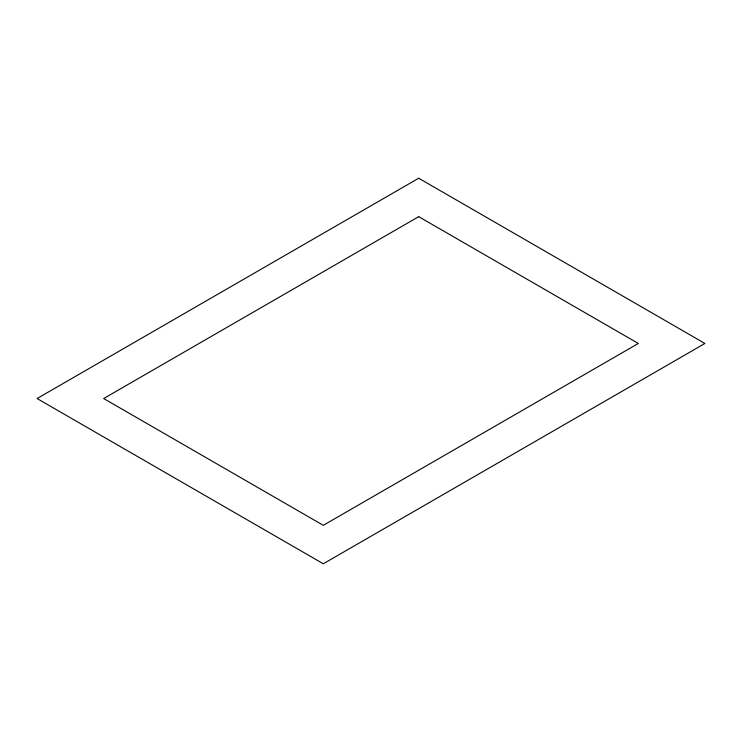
<?xml version="1.0" encoding="UTF-8"?>
<svg xmlns="http://www.w3.org/2000/svg" width="742" height="742" viewBox="0 0 742 742"><rect width="100%" height="100%" fill="white"/><g stroke="black" fill="none" stroke-linecap="round" stroke-linejoin="round"><path stroke-width="1.11" d="M418.701 178.228L37.1 398.537L323.299 563.772L704.9 343.463L418.701 178.228M418.701 216.673L103.685 398.537L323.299 525.327L638.315 343.463L418.701 216.673"/></g></svg>
